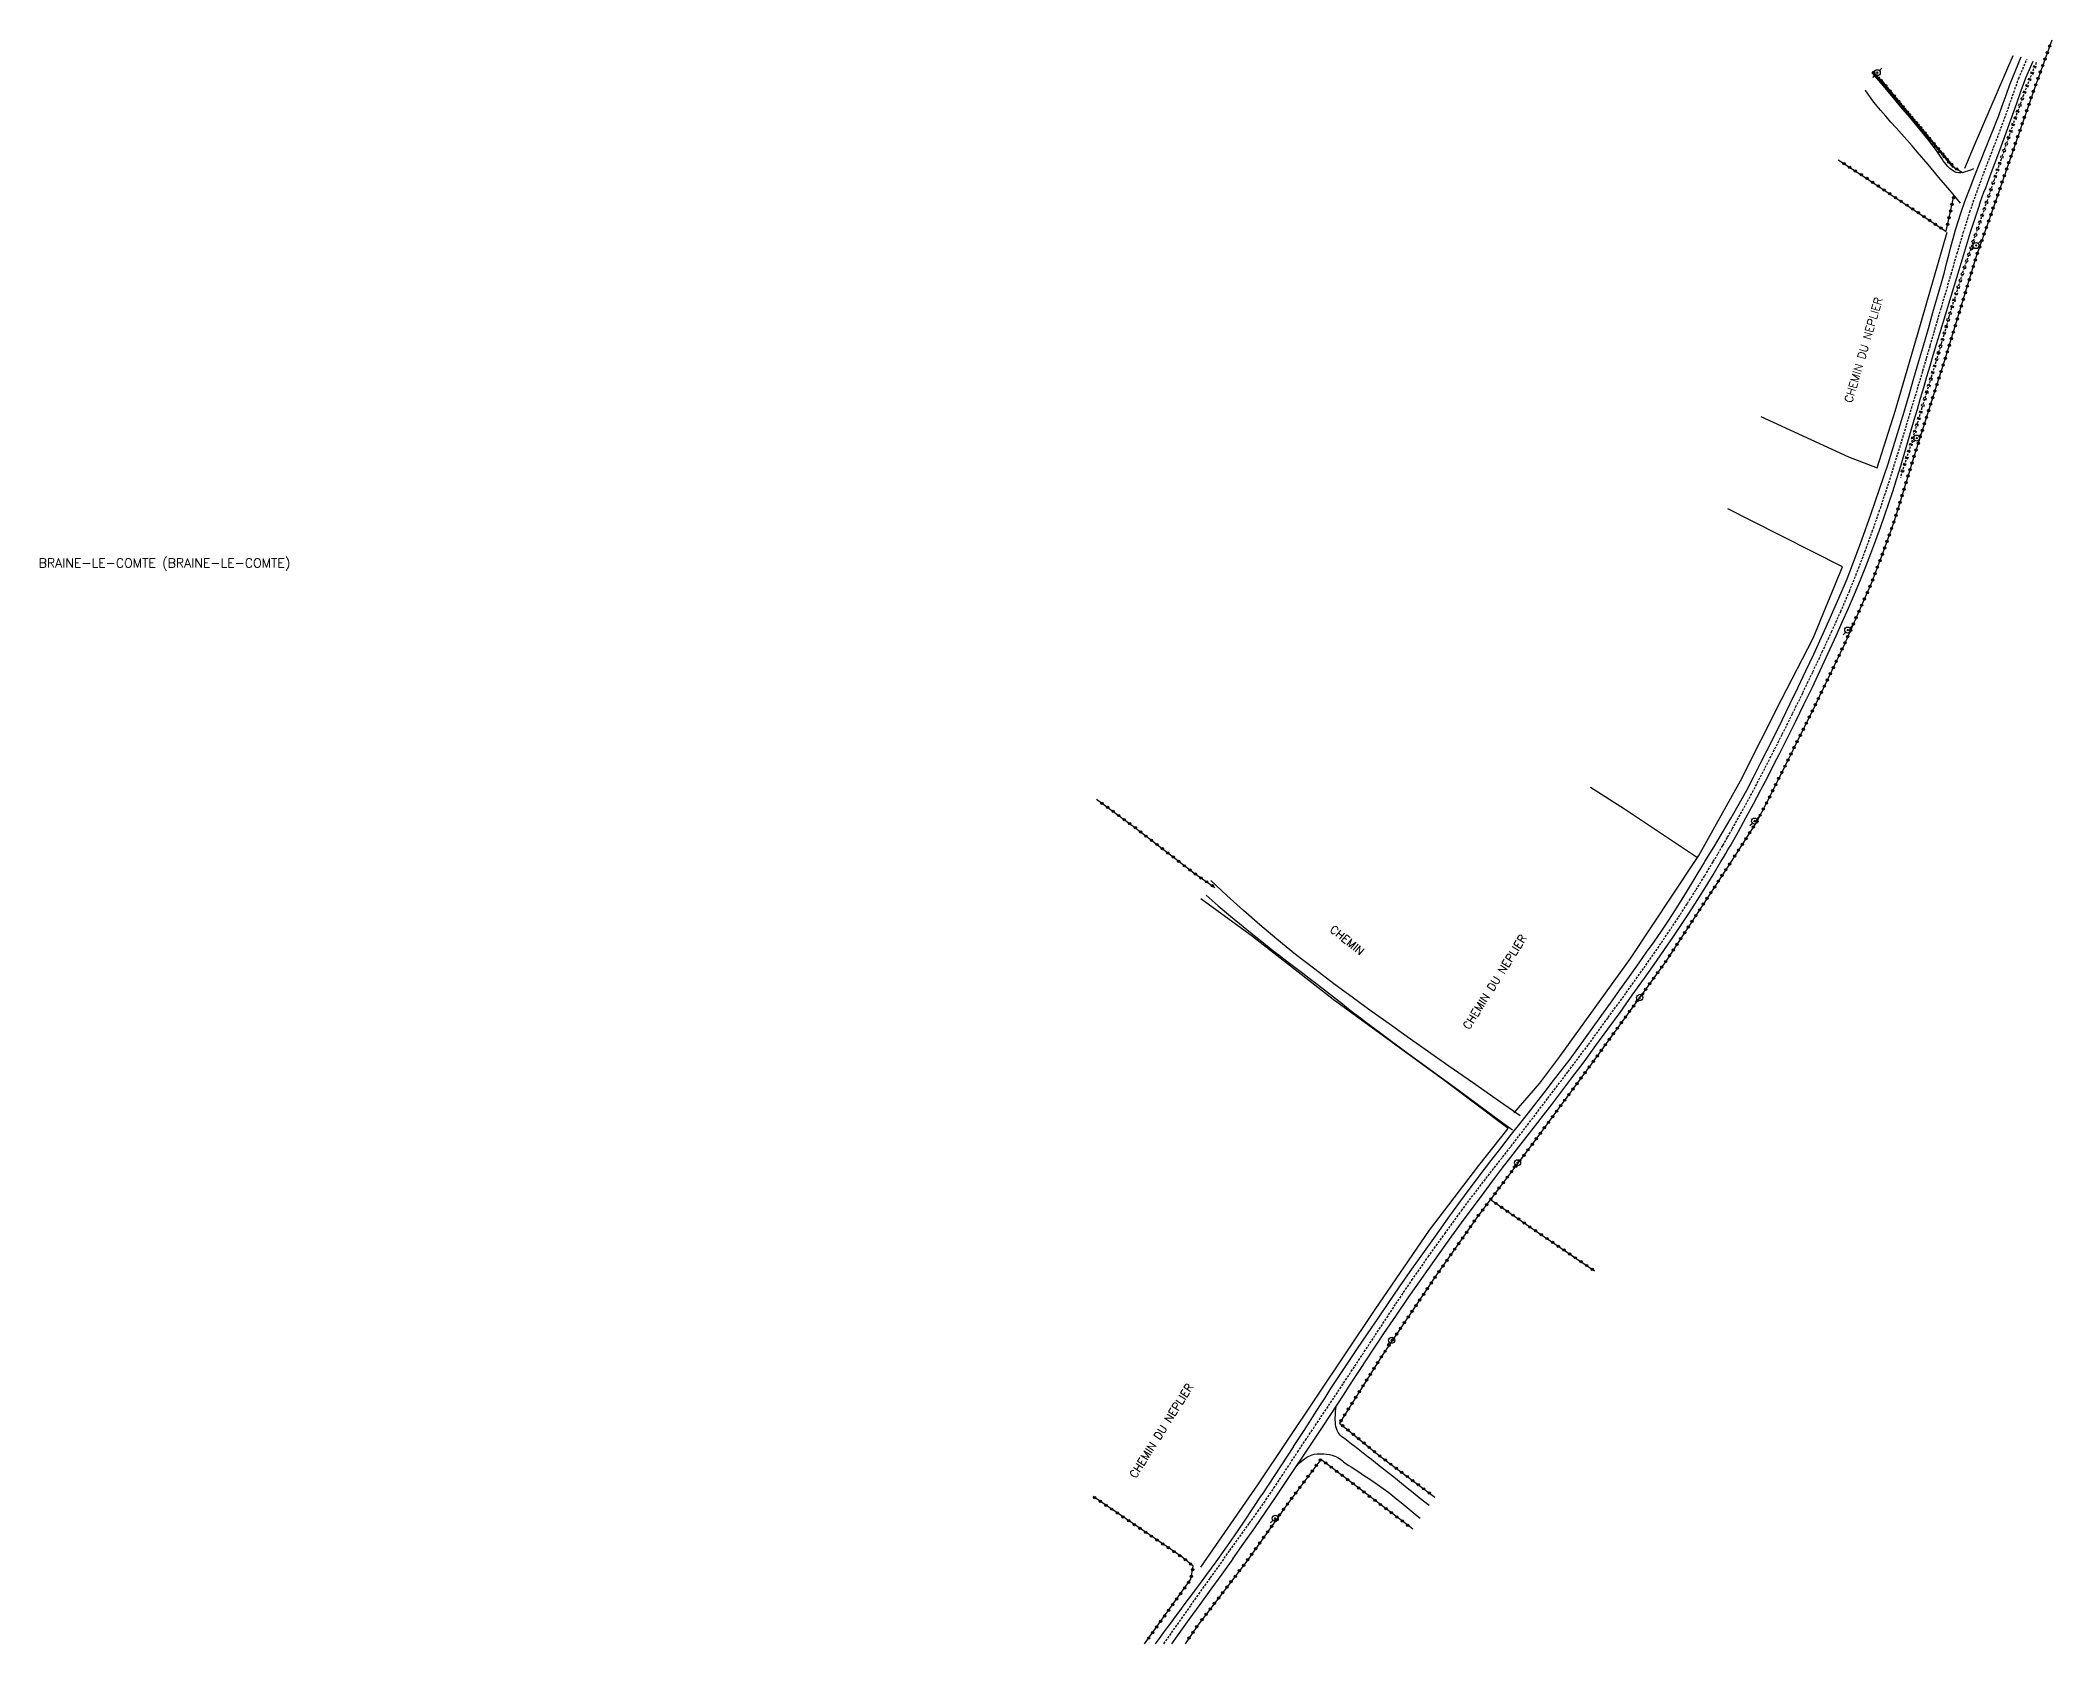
# Model space of a CAD drawing. Header units: millimetres. Extents: x 134017 to 135000, y 142000 to 142846.
# Drawn here: x 134017.2 to 134457, y 142000 to 142350.6 of the extents above; entities that cross this region are included whole.
import ezdxf
from ezdxf.enums import TextEntityAlignment as Align

# ---------------------------------------------------------------- set-up
doc = ezdxf.new("R2010")
doc.units = ezdxf.units.MM
doc.linetypes.add('DASHED', pattern=[0.75, 0.5, -0.25])
doc.layers.get('0').update_dxf_attribs({"linetype": 'CONTINUOUS'})
for name, color, linetype in [('W0001', 6, 'DASHED'), ('W0008', 7, 'CONTINUOUS'), ('W0017', 7, 'CONTINUOUS'), ('W0071', 7, 'CONTINUOUS'), ('W0220', 5, 'DASHED'), ('W0300', 7, 'CONTINUOUS'), ('W0323', 7, 'CONTINUOUS'), ('W0330', 7, 'CONTINUOUS'), ('W0473', 7, 'CONTINUOUS'), ('W0980', 7, 'CONTINUOUS'), ('W0989', 7, 'CONTINUOUS')]:
    doc.layers.add(name, color=color, linetype=linetype)
doc.styles.get("Standard").update_dxf_attribs({"font": 'romans.shx', "width": 0.85})

# ---------------------------------------------------------------- blocks, each defined once
blk = doc.blocks.new('T473')
for p, q in [((-0.166667, 0.166667), (0.166667, -0.166667)), ((-0.166667, -0.166667), (0.166667, 0.166667)), ((0.500001, 0.500001), (1.000002, 1.000002)), ((-1.000002, -1.000002), (-0.500001, -0.500001))]:
    blk.add_line(p, q)
blk.add_ellipse((0, 0), major_axis=(0.471405, 0.471405), ratio=1, start_param=5.4977871438, end_param=11.780972451)
blk = doc.blocks.new('t323o')
at = {"color": 0, "linetype": 'Continuous'}
for radius in [0.25, 0.15]:
    blk.add_circle((0, 0), radius, dxfattribs=at)
blk = doc.blocks.new('t220o')
at = {"color": 0, "linetype": 'Continuous'}
for p, q in [((-0.25, 0.25), (0.25, 0.25)), ((-0.25, -0.25), (0.25, -0.25))]:
    blk.add_line(p, q, dxfattribs=at)

msp = doc.modelspace()

# ---------------------------------------------------------------- linework, layer by layer
at = {"layer": 'W0001'}
for points in [[(134382.99, 142171), (134384.05, 142172.78), (134385.09, 142174.56), (134386.13, 142176.35), (134387.16, 142178.14), (134389.39, 142182.15), (134391.56, 142186.19), (134393.68, 142190.25), (134395.78, 142194.33), (134398.08, 142198.85), (134400.35, 142203.38), (134402.58, 142207.94), (134404.77, 142212.51), (134406.83, 142216.87), (134408.87, 142221.25), (134410.85, 142225.65), (134412.75, 142230.09), (134414.49, 142234.41), (134416.15, 142238.76), (134417.75, 142243.13), (134419.29, 142247.52), (134421.37, 142253.81), (134423.35, 142260.14), (134425.27, 142266.48), (134427.18, 142272.82), (134428.01, 142275.57), (134428.83, 142278.33), (134429.64, 142281.1), (134430.45, 142283.86), (134431.26, 142286.63), (134432.06, 142289.39), (134432.87, 142292.15), (134433.69, 142294.92), (134435.01, 142299.46), (134436.32, 142304), (134437.67, 142308.54), (134439.11, 142313.05), (134440.08, 142315.89), (134441.1, 142318.72), (134442.15, 142321.54), (134443.23, 142324.35), (134444.3, 142327.16), (134445.38, 142329.97), (134446.43, 142332.79), (134447.45, 142335.61), (134449.77, 142342.22), (134451.6, 142346.5)], [(134262.83, 142000), (134264.55, 142002.4), (134268.79, 142008.41), (134273.04, 142014.41), (134277.31, 142020.4), (134281.61, 142026.37), (134283.42, 142028.91), (134285.19, 142031.48), (134286.94, 142034.07), (134288.66, 142036.68), (134290.38, 142039.29), (134292.09, 142041.9), (134293.82, 142044.5), (134295.55, 142047.09), (134300.11, 142053.88), (134304.62, 142060.7), (134309.12, 142067.52), (134313.62, 142074.34), (134317.1, 142079.5), (134320.65, 142084.59), (134324.27, 142089.64), (134327.93, 142094.66), (134329.7, 142097.03), (134331.49, 142099.39), (134333.3, 142101.73), (134335.12, 142104.07), (134336.94, 142106.4), (134338.76, 142108.73), (134340.57, 142111.07), (134342.37, 142113.41), (134346.82, 142119.26), (134351.27, 142125.11), (134355.69, 142130.99), (134360.04, 142136.92), (134363.96, 142142.34), (134367.85, 142147.78), (134371.67, 142153.28), (134375.39, 142158.84), (134377.34, 142161.85), (134379.25, 142164.88), (134381.14, 142167.93), (134382.99, 142171)]]:
    msp.add_lwpolyline(points, dxfattribs=at)
at = {"layer": 'W0008'}
for points in [[(134381.18, 142171), (134383.11, 142174.18), (134385.03, 142177.36), (134386.92, 142180.56), (134388.76, 142183.79), (134390.3, 142186.62), (134391.79, 142189.48), (134393.25, 142192.35), (134394.71, 142195.23), (134396.43, 142198.66), (134398.14, 142202.09), (134399.83, 142205.54), (134401.5, 142209), (134403.24, 142212.68), (134404.96, 142216.37), (134406.66, 142220.07), (134408.32, 142223.79), (134409.65, 142226.79), (134410.96, 142229.8), (134412.24, 142232.82), (134413.45, 142235.87), (134415.51, 142241.35), (134417.47, 142246.87), (134419.36, 142252.42), (134421.21, 142257.98), (134422.12, 142260.81), (134422.99, 142263.66), (134423.85, 142266.51), (134424.71, 142269.36), (134425.8, 142273.04), (134426.88, 142276.72), (134427.95, 142280.41), (134429.01, 142284.09), (134430.02, 142287.58), (134431.02, 142291.08), (134432.02, 142294.58), (134433.01, 142298.07), (134433.52, 142299.91), (134434.01, 142301.75), (134434.49, 142303.59), (134434.97, 142305.43), (134435.46, 142307.27), (134435.97, 142309.11), (134436.51, 142310.94), (134437.09, 142312.75), (134438.06, 142315.54), (134439.13, 142318.29), (134440.22, 142321.02), (134441.3, 142323.76), (134441.8, 142325.03), (134442.31, 142326.31), (134442.82, 142327.58), (134443.33, 142328.85), (134443.84, 142330.12), (134444.34, 142331.39), (134444.84, 142332.67), (134445.33, 142333.94), (134446.19, 142336.25), (134447.03, 142338.57), (134447.85, 142340.89), (134450.29, 142346.98), (134450.29, 142346.98), (134450.29, 142346.98)], [(134384.68, 142171), (134385.21, 142171.9), (134385.74, 142172.8), (134386.27, 142173.7), (134386.8, 142174.6), (134388.49, 142177.6), (134390.15, 142180.61), (134391.78, 142183.64), (134393.4, 142186.68), (134394.41, 142188.61), (134395.42, 142190.55), (134396.41, 142192.49), (134397.4, 142194.43), (134399.22, 142198.07), (134401.04, 142201.71), (134402.83, 142205.36), (134404.6, 142209.02), (134405.94, 142211.84), (134407.26, 142214.66), (134408.56, 142217.49), (134409.84, 142220.33), (134411.21, 142223.38), (134412.56, 142226.44), (134413.89, 142229.51), (134415.18, 142232.6), (134416.34, 142235.49), (134417.47, 142238.39), (134418.57, 142241.31), (134419.63, 142244.24), (134420.52, 142246.79), (134421.39, 142249.36), (134422.23, 142251.93), (134423.05, 142254.51), (134424.05, 142257.77), (134425.03, 142261.03), (134425.99, 142264.3), (134426.95, 142267.57), (134427.65, 142269.93), (134428.34, 142272.3), (134429.03, 142274.66), (134429.72, 142277.03), (134430.41, 142279.4), (134431.1, 142281.76), (134431.8, 142284.12), (134432.5, 142286.48), (134433.74, 142290.57), (134434.99, 142294.65), (134436.26, 142298.73), (134437.52, 142302.81), (134438.4, 142305.7), (134439.27, 142308.59), (134440.16, 142311.47), (134441.11, 142314.34), (134441.46, 142315.34), (134441.82, 142316.34), (134442.19, 142317.34), (134442.57, 142318.33), (134442.95, 142319.33), (134443.33, 142320.32), (134443.71, 142321.31), (134444.08, 142322.31), (134445.41, 142325.93), (134446.73, 142329.56), (134448.04, 142333.18), (134449.35, 142336.81), (134450.35, 142339.59), (134451.34, 142342.37), (134452.91, 142346.02), (134452.91, 142346.02), (134452.91, 142346.02), (134452.91, 142346.02)], [(134277.97, 142018.58), (134280.35, 142021.96), (134282.72, 142025.36), (134285.07, 142028.78), (134287.4, 142032.2), (134290.8, 142037.24), (134294.17, 142042.3), (134297.52, 142047.37), (134300.87, 142052.43), (134302.13, 142054.36), (134303.4, 142056.29), (134304.65, 142058.22), (134305.91, 142060.15), (134307.17, 142062.07), (134308.43, 142064), (134309.71, 142065.92), (134310.99, 142067.83), (134313.71, 142071.86), (134316.46, 142075.87), (134319.24, 142079.86), (134322.04, 142083.83), (134325.28, 142088.34), (134328.55, 142092.83), (134331.85, 142097.3), (134335.18, 142101.75), (134336.94, 142104.07), (134338.72, 142106.38), (134340.5, 142108.68), (134342.3, 142110.98), (134344.09, 142113.28), (134345.88, 142115.58), (134347.66, 142117.89), (134349.43, 142120.2), (134352.09, 142123.72), (134354.73, 142127.26), (134357.35, 142130.8), (134359.96, 142134.36), (134362.64, 142138.05), (134365.29, 142141.77), (134367.93, 142145.49), (134370.55, 142149.23), (134372.35, 142151.82), (134374.14, 142154.41), (134375.92, 142157.02), (134377.65, 142159.65), (134379.45, 142162.47), (134381.22, 142165.29), (134382.96, 142168.14), (134384.68, 142171)], [(134291.22, 142043.1), (134292.38, 142044.88), (134293.53, 142046.66), (134294.68, 142048.44), (134295.82, 142050.23), (134296.97, 142052.01), (134298.11, 142053.8), (134299.26, 142055.58), (134300.42, 142057.35), (134302.74, 142060.84), (134305.06, 142064.32), (134307.4, 142067.79), (134309.76, 142071.25), (134312.07, 142074.63), (134314.39, 142078.01), (134316.73, 142081.38), (134319.09, 142084.73), (134322.23, 142089.14), (134325.41, 142093.53), (134328.61, 142097.9), (134331.84, 142102.24), (134334.17, 142105.31), (134336.53, 142108.35), (134338.9, 142111.39), (134341.27, 142114.43), (134342.57, 142116.1), (134343.88, 142117.77), (134345.19, 142119.43), (134346.5, 142121.1), (134347.8, 142122.77), (134349.1, 142124.44), (134350.39, 142126.12), (134351.67, 142127.81), (134353.37, 142130.13), (134355.06, 142132.47), (134356.73, 142134.82), (134358.4, 142137.16), (134360.5, 142140.08), (134362.59, 142143), (134364.68, 142145.92), (134366.76, 142148.86), (134368.4, 142151.18), (134370.05, 142153.49), (134371.68, 142155.83), (134373.27, 142158.19), (134375.24, 142161.25), (134377.15, 142164.34), (134379.03, 142167.45), (134380.91, 142170.56), (134380.98, 142170.67), (134381.04, 142170.78), (134381.11, 142170.89), (134381.18, 142171)], [(134291.22, 142043.1), (134284.27, 142032.54)], [(134261.07, 142000), (134261.88, 142001.12), (134262.78, 142002.36), (134263.69, 142003.59), (134264.6, 142004.81), (134265.51, 142006.04), (134266.43, 142007.27), (134267.34, 142008.49), (134268.24, 142009.72), (134270.26, 142012.45), (134272.28, 142015.18), (134274.29, 142017.91), (134276.27, 142020.67), (134278.31, 142023.61), (134280.32, 142026.57), (134282.31, 142029.54), (134284.27, 142032.54)], [(134277.97, 142018.58), (134275.56, 142015.25), (134273.15, 142011.92), (134270.75, 142008.59), (134268.34, 142005.27), (134265.78, 142001.74), (134264.51, 142000)]]:
    msp.add_lwpolyline(points, dxfattribs=at)
at = {"layer": 'W0017'}
for points in [[(134439.86, 142322.48), (134439.44, 142322.27), (134439, 142322.09), (134438.56, 142321.93), (134438.1, 142321.81), (134437.63, 142321.7), (134437.14, 142321.61), (134436.64, 142321.57), (134436.14, 142321.63), (134435.88, 142321.73), (134435.64, 142321.88), (134435.42, 142322.04), (134435.21, 142322.21), (134434.96, 142322.38), (134434.72, 142322.56), (134434.49, 142322.76), (134434.28, 142322.97), (134433.92, 142323.38), (134433.59, 142323.81), (134433.28, 142324.25), (134432.98, 142324.71), (134432.7, 142325.16), (134432.4, 142325.62), (134432.1, 142326.07), (134431.79, 142326.5), (134429.88, 142328.95), (134427.92, 142331.35), (134425.94, 142333.73), (134423.95, 142336.1), (134422.03, 142338.39), (134420.12, 142340.68), (134418.17, 142342.95), (134417.68, 142343.48)], [(134437.03, 142314.93), (134434.69, 142317.77), (134432.34, 142320.6), (134429.97, 142323.41), (134427.59, 142326.21), (134426.45, 142327.52), (134425.31, 142328.82), (134424.15, 142330.11), (134422.99, 142331.41), (134421.84, 142332.7), (134420.69, 142334), (134419.55, 142335.31), (134418.43, 142336.63), (134417.88, 142337.33), (134417.35, 142338.05), (134416.83, 142338.78), (134416.32, 142339.51), (134416.19, 142339.7)], [(134320.84, 142030.25), (134318.72, 142031.94), (134317.41, 142032.98), (134316.1, 142034.02), (134314.79, 142035.06), (134313.48, 142036.1), (134312.17, 142037.14), (134310.87, 142038.18), (134309.55, 142039.22), (134308.24, 142040.26), (134307.52, 142040.83), (134306.79, 142041.4), (134306.05, 142041.97), (134305.32, 142042.53), (134304.59, 142043.1), (134303.86, 142043.67), (134303.14, 142044.25), (134302.42, 142044.83), (134302.12, 142045.05), (134301.81, 142045.27), (134301.51, 142045.51), (134301.26, 142045.8), (134301, 142046.18), (134300.79, 142046.6), (134300.62, 142047.03), (134300.49, 142047.47), (134300.4, 142047.95), (134300.36, 142048.43), (134300.35, 142048.92), (134300.35, 142049.4), (134300.36, 142050.04), (134300.4, 142050.68), (134300.46, 142051.31), (134300.54, 142051.95)], [(134291.89, 142038.81), (134292.55, 142039.57), (134293.3, 142040.22), (134294.14, 142040.78), (134295.04, 142041.21), (134295.72, 142041.42), (134296.42, 142041.51), (134297.11, 142041.54), (134297.81, 142041.52), (134298.43, 142041.48), (134299.05, 142041.39), (134299.66, 142041.25), (134300.25, 142041.05), (134300.6, 142040.89), (134300.93, 142040.7), (134301.24, 142040.49), (134301.55, 142040.27), (134301.85, 142040.04), (134302.14, 142039.81), (134302.44, 142039.58), (134302.75, 142039.37), (134303.29, 142039.01), (134303.83, 142038.66), (134304.37, 142038.3), (134304.92, 142037.95), (134305.46, 142037.6), (134306, 142037.24), (134306.54, 142036.88), (134307.08, 142036.52), (134308.33, 142035.67), (134309.58, 142034.81), (134310.82, 142033.94), (134312.04, 142033.04), (134312.95, 142032.33), (134313.84, 142031.62), (134314.73, 142030.88), (134315.61, 142030.15), (134316.49, 142029.41), (134317.37, 142028.67), (134318.26, 142027.94), (134318.9, 142027.43)]]:
    msp.add_lwpolyline(points, dxfattribs=at)
at = {"layer": 'W0071'}
for points in [[(134340.74, 142115.45), (134335.55, 142119.06), (134330.36, 142122.68), (134325.18, 142126.31), (134320.01, 142129.95), (134316.07, 142132.73), (134312.12, 142135.51), (134308.19, 142138.31), (134304.3, 142141.16), (134300.06, 142144.31), (134295.84, 142147.49), (134291.67, 142150.72), (134287.56, 142154.04), (134283.88, 142157.15), (134280.25, 142160.32), (134276.67, 142163.56), (134273.16, 142166.86)], [(134272.1, 142163.64), (134274.77, 142161.33), (134277.47, 142159.05), (134280.19, 142156.79), (134282.94, 142154.57), (134284.63, 142153.22), (134286.34, 142151.88), (134288.05, 142150.56), (134289.77, 142149.24), (134291.5, 142147.93), (134293.22, 142146.61), (134294.94, 142145.3), (134296.66, 142143.98), (134297.98, 142142.95), (134299.29, 142141.93), (134300.6, 142140.9), (134301.91, 142139.88), (134303.23, 142138.85), (134304.54, 142137.83), (134305.86, 142136.82), (134307.19, 142135.81), (134311.18, 142132.83), (134315.19, 142129.88), (134319.21, 142126.95), (134323.23, 142124.01), (134327.19, 142121.11), (134331.14, 142118.2), (134335.1, 142115.3), (134339.06, 142112.39)]]:
    msp.add_lwpolyline(points, dxfattribs=at)
at = {"layer": 'W0220'}
msp.add_lwpolyline([(134453.6, 142345.69), (134453.6, 142345.69), (134453.6, 142345.69), (134451.38, 142340.13), (134451.38, 142340.13), (134451.38, 142340.13), (134450.79, 142338.52), (134450.21, 142336.92), (134449.63, 142335.31), (134449.06, 142333.7), (134447.48, 142329.16), (134445.93, 142324.61), (134444.39, 142320.06), (134442.86, 142315.51), (134441.2, 142310.63), (134439.53, 142305.75), (134437.89, 142300.86), (134436.3, 142295.95), (134435.7, 142294), (134435.1, 142292.04), (134434.52, 142290.08), (134433.95, 142288.12), (134433.38, 142286.16), (134432.81, 142284.19), (134432.23, 142282.23), (134431.65, 142280.27), (134430.65, 142276.91), (134429.64, 142273.55), (134428.63, 142270.19), (134427.61, 142266.83), (134426.69, 142263.86), (134425.77, 142260.89), (134424.84, 142257.92), (134423.9, 142254.95)], dxfattribs=at)
at = {"layer": 'W0300'}
msp.add_lwpolyline([(134438, 142322.62), (134440.13, 142327.65), (134440.13, 142327.65), (134440.13, 142327.65), (134448.6, 142347.22), (134448.6, 142347.22), (134448.6, 142347.22), (134448.6, 142347.22)], dxfattribs=at)
at = {"layer": 'W0323'}
for points in [[(134457.01, 142350.58), (134452.91, 142339.23), (134445.58, 142317.91), (134440.42, 142303.05), (134433.79, 142281.26), (134426.88, 142259.52), (134422.54, 142245.45), (134420.17, 142238.73), (134417.54, 142231.83), (134411.67, 142218.54), (134405.2, 142205.03), (134395.65, 142185.81), (134392.53, 142179.74), (134386.88, 142171)], [(134417.76, 142343.68), (134419.84, 142341.67), (134425.83, 142334.41), (134435.59, 142322.86), (134437.51, 142321.67)], [(134417.82, 142343.83), (134425.84, 142334.33), (134435.41, 142322.79)], [(134410.3, 142324.43), (134416.38, 142320.51), (134433.89, 142308.8)], [(134433.9, 142308.86), (134435.62, 142316.47)], [(134248.16, 142184.65), (134256.47, 142178.51), (134266.19, 142171)], [(134266.19, 142171), (134269.4, 142168.52), (134274.03, 142165.36)], [(134386.88, 142171), (134384.75, 142167.71), (134372.56, 142149.11), (134356.33, 142126.73), (134343.42, 142109.21), (134331.53, 142093.49), (134322, 142079.9), (134317.54, 142073.27), (134310.61, 142063.03), (134303.73, 142052.18), (134301.27, 142048.25), (134309.95, 142041.17), (134322.1, 142032.07)], [(134334.26, 142097.11), (134343.86, 142090.48), (134356.99, 142081.54)], [(134317.28, 142025.08), (134316.59, 142025.61), (134303.66, 142035.43), (134297.21, 142040.32), (134289.72, 142030.34), (134281.01, 142018.08), (134270.29, 142004.04)], [(134258.66, 142000), (134268.77, 142014.12), (134269.27, 142016.96), (134266.8, 142018.97), (134247.39, 142032.21)], [(134270.29, 142004.04), (134267.51, 142000)]]:
    msp.add_lwpolyline(points, dxfattribs=at)
at = {"layer": 'W0330'}
for points in [[(134418.8, 142257.13), (134422.77, 142269.45), (134427.67, 142286.2), (134434.12, 142308.6)], [(134393.37, 142268.31), (134396.07, 142267.06), (134412.53, 142259.5), (134418.8, 142257.12)], [(134411.23, 142235.45), (134391.49, 142245.47), (134386.19, 142248.1)], [(134378.96, 142171), (134379.85, 142172.34), (134388.94, 142188.65), (134397.9, 142206.43), (134404.81, 142219.82), (134411.23, 142235.45)], [(134356.14, 142187.28), (134363.56, 142182.56), (134379.54, 142171.87)], [(134349.41, 142128.39), (134364.89, 142149.79), (134378.96, 142171)], [(134338.13, 142112.66), (134324.32, 142123.11), (134299.88, 142140.87), (134282.25, 142154.66), (134270.97, 142162.87)], [(134339.48, 142116.09), (134345.06, 142122.54), (134349.41, 142128.39)], [(134270.96, 142016.78), (134283.44, 142034.76), (134309.06, 142073.07), (134320.98, 142090.39), (134331.7, 142104.54), (134338.13, 142112.66)]]:
    msp.add_lwpolyline(points, dxfattribs=at)

# ---------------------------------------------------------------- block references
at = {"layer": 'W0220'}
for p, rotation in [((134452.11, 142341.97), 248.2057504903966), ((134452.67, 142343.36), 248.2057504903966), ((134453.23, 142344.76), 248.2057504903966), ((134450.52, 142337.77), 250.0451354785177), ((134451.03, 142339.18), 249.9321445215245), ((134451.56, 142340.58), 248.2057504903966), ((134448.51, 142332.11), 250.8463384145921), ((134449, 142333.53), 250.8463384145921), ((134449.5, 142334.94), 250.505389456191), ((134450.01, 142336.36), 250.2362178139882), ((134447.04, 142327.86), 251.1641228998876), ((134447.52, 142329.28), 250.8463384145921), ((134448.02, 142330.69), 250.8463384145921), ((134445.59, 142323.6), 251.3307863097667), ((134446.07, 142325.02), 251.1641228998876), ((134446.56, 142326.44), 251.1641228998876), ((134444.15, 142319.34), 251.3463218859519), ((134444.63, 142320.76), 251.3307863097667), ((134445.11, 142322.18), 251.3307863097667), ((134442.71, 142315.07), 251.2183679805399), ((134443.19, 142316.49), 251.3463218859519), ((134443.67, 142317.91), 251.3463218859519), ((134441.26, 142310.81), 251.2183679805399), ((134441.74, 142312.23), 251.2183679805399), ((134442.23, 142313.65), 251.2183679805399), ((134439.81, 142306.55), 251.154819574569), ((134440.29, 142307.97), 251.154819574569), ((134440.78, 142309.39), 251.154819574569), ((134438.37, 142302.29), 251.4419305865955), ((134438.85, 142303.71), 251.4419305865955), ((134439.33, 142305.13), 251.4419305865955), ((134436.97, 142298.01), 252.0796383574785), ((134437.43, 142299.44), 252.0796383574785), ((134437.89, 142300.87), 251.4419305865955), ((134435.61, 142293.72), 253.1293771075915), ((134436.06, 142295.15), 252.7038326558824), ((134436.51, 142296.58), 252.0796383574785), ((134434.32, 142289.41), 253.6914187887257), ((134434.75, 142290.85), 253.4585742934481), ((134435.18, 142292.29), 253.1293771075915), ((134432.65, 142283.65), 253.6862103599797), ((134433.07, 142285.09), 253.7926937330852), ((134433.48, 142286.53), 253.8027955608565), ((134433.9, 142287.97), 253.8027955608565), ((134431.37, 142279.33), 253.3653295258335), ((134431.8, 142280.77), 253.483347197944), ((134432.22, 142282.21), 253.483347197944), ((134430.08, 142275.02), 253.3414053382841), ((134430.51, 142276.46), 253.3414053382841), ((134430.94, 142277.9), 253.3653295258335), ((134428.79, 142270.71), 253.2434292129538), ((134429.22, 142272.15), 253.2434292129538), ((134429.65, 142273.59), 253.3414053382841), ((134427.48, 142266.41), 252.898714275152), ((134427.91, 142267.84), 253.0714021033653), ((134428.35, 142269.28), 253.0714021033653), ((134426.15, 142262.11), 252.7560385658496), ((134426.59, 142263.54), 252.7560385658496), ((134427.04, 142264.97), 252.898714275152), ((134424.81, 142257.81), 252.4706868105958), ((134425.26, 142259.24), 252.6133627446058), ((134425.7, 142260.68), 252.6133627446058), ((134424.35, 142256.38), 252.4706868105958)]:
    msp.add_blockref('t220o', p, dxfattribs=dict(at, rotation=rotation))
at = {"layer": 'W0323'}
for p, rotation in [((134455.53, 142346.47), 250.161441938763), ((134456.03, 142347.88), 250.161441938763), ((134456.54, 142349.29), 250.161441938763), ((134418.09, 142343.5), 310.178612670198), ((134418.62, 142342.86), 315.9446011817594), ((134419.06, 142342.36), 310.178612670198), ((134419.69, 142341.81), 315.9446011817594), ((134420.03, 142341.21), 310.178612670198), ((134453.49, 142340.83), 250.161441938763), ((134454, 142342.24), 250.161441938763), ((134454.51, 142343.65), 250.161441938763), ((134455.02, 142345.06), 250.161441938763), ((134420.67, 142340.67), 309.5075929782864), ((134421, 142340.06), 310.178612670198), ((134421.62, 142339.51), 309.5075929782864), ((134421.97, 142338.92), 310.178612670198), ((134422.57, 142338.36), 309.5075929782864), ((134422.93, 142337.77), 310.178612670198), ((134423.53, 142337.2), 309.5075929782864), ((134423.9, 142336.63), 310.178612670198), ((134452, 142336.58), 251.0160715070427), ((134452.49, 142338), 251.0160715070427), ((134452.98, 142339.42), 250.161441938763), ((134424.48, 142336.04), 309.5075929782864), ((134424.87, 142335.48), 310.178612670198), ((134425.44, 142334.88), 309.5075929782864), ((134425.84, 142334.33), 310.178612670198), ((134426.4, 142333.73), 310.1940916680074), ((134426.79, 142333.18), 309.6671237652775), ((134427.37, 142332.59), 310.1940916680074), ((134427.75, 142332.02), 309.6671237652775), ((134450.54, 142332.33), 251.0160715070427), ((134451.03, 142333.74), 251.0160715070427), ((134451.51, 142335.16), 251.0160715070427), ((134428.34, 142331.44), 310.1940916680074), ((134428.71, 142330.87), 309.6671237652775), ((134429.3, 142330.3), 310.1940916680074), ((134429.67, 142329.71), 309.6671237652775), ((134430.27, 142329.15), 310.1940916680074), ((134430.62, 142328.56), 309.6671237652775), ((134431.24, 142328), 310.1940916680074), ((134449.07, 142328.07), 251.0160715070427), ((134449.56, 142329.49), 251.0160715070427), ((134450.05, 142330.91), 251.0160715070427), ((134411.56, 142323.62), 327.2057618300208), ((134431.58, 142327.41), 309.6671237652775), ((134432.21, 142326.86), 310.1940916680074), ((134432.54, 142326.25), 309.6671237652775), ((134433.18, 142325.71), 310.1940916680074), ((134433.5, 142325.1), 309.6671237652775), ((134434.14, 142324.57), 310.1940916680074), ((134434.45, 142323.94), 309.6671237652775), ((134435.11, 142323.42), 310.1940916680074), ((134447.61, 142323.82), 251.0160715070427), ((134448.1, 142325.23), 251.0160715070427), ((134448.59, 142326.65), 251.0160715070427), ((134412.82, 142322.8), 327.2057618300208), ((134414.08, 142321.99), 327.2057618300208), ((134415.34, 142321.18), 327.2057618300208), ((134416.6, 142320.36), 326.217158693092), ((134417.85, 142319.53), 326.217158693092), ((134436.24, 142322.46), 328.2947743577693), ((134446.15, 142319.56), 251.0160715070427), ((134446.63, 142320.98), 251.0160715070427), ((134447.12, 142322.4), 251.0160715070427), ((134419.1, 142318.69), 326.217158693092), ((134420.34, 142317.86), 326.217158693092), ((134421.59, 142317.03), 326.217158693092), ((134422.84, 142316.19), 326.217158693092), ((134424.08, 142315.36), 326.217158693092), ((134425.33, 142314.52), 326.217158693092), ((134435.22, 142314.72), 77.23516241311405), ((134435.56, 142316.18), 77.23516241311405), ((134444.68, 142315.31), 250.8715542762648), ((134445.17, 142316.72), 250.8715542762648), ((134445.66, 142318.14), 251.0160715070427), ((134426.58, 142313.69), 326.217158693092), ((134427.82, 142312.86), 326.217158693092), ((134429.07, 142312.02), 326.217158693092), ((134430.32, 142311.19), 326.217158693092), ((134431.56, 142310.35), 326.217158693092), ((134434.23, 142310.33), 77.23516241311405), ((134434.56, 142311.79), 77.23516241311405), ((134434.89, 142313.25), 77.23516241311405), ((134443.2, 142311.06), 250.8715542762648), ((134443.69, 142312.47), 250.8715542762648), ((134444.18, 142313.89), 250.8715542762648), ((134432.81, 142309.52), 326.217158693092), ((134441.73, 142306.8), 250.8715542762648), ((134442.22, 142308.22), 250.8715542762648), ((134442.71, 142309.64), 250.8715542762648), ((134440.27, 142302.55), 253.0622335378176), ((134440.74, 142303.97), 250.8715542762648), ((134441.23, 142305.39), 250.8715542762648), ((134438.96, 142298.24), 253.0622335378176), ((134439.4, 142299.68), 253.0622335378176), ((134439.83, 142301.11), 253.0622335378176), ((134437.21, 142292.5), 253.0622335378176), ((134437.65, 142293.94), 253.0622335378176), ((134438.09, 142295.37), 253.0622335378176), ((134438.52, 142296.81), 253.0622335378176), ((134435.9, 142288.2), 253.0622335378176), ((134436.34, 142289.63), 253.0622335378176), ((134436.77, 142291.07), 253.0622335378176), ((134434.59, 142283.89), 253.0622335378176), ((134435.03, 142285.33), 253.0622335378176), ((134435.46, 142286.76), 253.0622335378176), ((134433.26, 142279.59), 252.3729427200647), ((134433.71, 142281.02), 252.3729427200647), ((134434.15, 142282.46), 253.0622335378176), ((134431.9, 142275.31), 252.3729427200647), ((134432.35, 142276.73), 252.3729427200647), ((134432.8, 142278.16), 252.3729427200647), ((134430.53, 142271.02), 252.3729427200647), ((134430.99, 142272.45), 252.3729427200647), ((134431.44, 142273.88), 252.3729427200647), ((134429.17, 142266.73), 252.3729427200647), ((134429.62, 142268.16), 252.3729427200647), ((134430.08, 142269.59), 252.3729427200647), ((134427.81, 142262.44), 252.3729427200647), ((134428.26, 142263.87), 252.3729427200647), ((134428.72, 142265.3), 252.3729427200647), ((134426.46, 142258.15), 252.8506528333554), ((134426.9, 142259.58), 252.3729427200647), ((134427.35, 142261.01), 252.3729427200647), ((134425.13, 142253.85), 252.8506528333554), ((134425.57, 142255.28), 252.8506528333554), ((134426.01, 142256.71), 252.8506528333554), ((134423.8, 142249.55), 252.8506528333554), ((134424.25, 142250.98), 252.8506528333554), ((134424.69, 142252.41), 252.8506528333554), ((134422.47, 142245.25), 250.5831665391327), ((134422.92, 142246.68), 252.8506528333554), ((134423.36, 142248.11), 252.8506528333554), ((134420.97, 142241.01), 250.5831665391327), ((134421.47, 142242.42), 250.5831665391327), ((134421.97, 142243.83), 250.5831665391327), ((134418.89, 142235.38), 249.0923454383578), ((134419.43, 142236.78), 249.0923454383578), ((134419.96, 142238.18), 249.0923454383578), ((134420.47, 142239.59), 250.5831665391327), ((134417.25, 142231.19), 246.2092261342827), ((134417.82, 142232.58), 249.0923454383578), ((134418.35, 142233.98), 249.0923454383578), ((134415.44, 142227.07), 246.2092261342827), ((134416.04, 142228.44), 246.2092261342827), ((134416.65, 142229.82), 246.2092261342827), ((134413.62, 142222.95), 246.2092261342827), ((134414.23, 142224.33), 246.2092261342827), ((134414.83, 142225.7), 246.2092261342827), ((134411.81, 142218.84), 246.2092261342827), ((134412.41, 142220.21), 246.2092261342827), ((134413.02, 142221.58), 246.2092261342827), ((134409.22, 142213.42), 244.3981718084755), ((134409.87, 142214.77), 244.3981718084755), ((134410.52, 142216.13), 244.3981718084755), ((134411.17, 142217.48), 244.3981718084755), ((134407.28, 142209.36), 244.3981718084755), ((134407.93, 142210.72), 244.3981718084755), ((134408.57, 142212.07), 244.3981718084755), ((134405.33, 142205.3), 244.3981718084755), ((134405.98, 142206.66), 244.3981718084755), ((134406.63, 142208.01), 244.3981718084755), ((134403.33, 142201.27), 243.5674671631814), ((134404, 142202.62), 243.5674671631814), ((134404.67, 142203.96), 243.5674671631814), ((134400.66, 142195.9), 243.5674671631814), ((134401.33, 142197.24), 243.5674671631814), ((134402, 142198.59), 243.5674671631814), ((134402.67, 142199.93), 243.5674671631814), ((134398.66, 142191.87), 243.5674671631814), ((134399.33, 142193.21), 243.5674671631814), ((134400, 142194.56), 243.5674671631814), ((134396.66, 142187.84), 243.5674671631814), ((134397.32, 142189.18), 243.5674671631814), ((134397.99, 142190.53), 243.5674671631814), ((134249.36, 142183.75), 323.5769138578403), ((134250.57, 142182.86), 323.5769138578403), ((134393.94, 142182.49), 242.7892207033717), ((134394.63, 142183.82), 242.7892207033717), ((134395.31, 142185.16), 242.7892207033717), ((134395.99, 142186.5), 243.5674671631814), ((134251.78, 142181.97), 323.5769138578403), ((134252.98, 142181.08), 323.5769138578403), ((134254.19, 142180.19), 323.5769138578403), ((134255.4, 142179.3), 323.5769138578403), ((134256.6, 142178.41), 322.2975610521526), ((134391.76, 142178.56), 237.1232056268602), ((134392.57, 142179.82), 242.7892207033717), ((134393.25, 142181.16), 242.7892207033717), ((134257.79, 142177.49), 322.2975610521526), ((134258.98, 142176.57), 322.2975610521526), ((134260.16, 142175.66), 322.2975610521526), ((134261.35, 142174.74), 322.2975610521526), ((134262.54, 142173.82), 322.2975610521526), ((134389.32, 142174.78), 237.1232056268602), ((134390.13, 142176.04), 237.1232056268602), ((134390.95, 142177.3), 237.1232056268602), ((134263.72, 142172.9), 322.2975610521526), ((134264.91, 142171.99), 322.2975610521526), ((134266.1, 142171.07), 322.2975610521526), ((134267.37, 142170.08), 322.2975610522344), ((134385.74, 142169.25), 237.1232056269488), ((134386.56, 142170.51), 237.1232056269488), ((134387.69, 142172.26), 237.1232056268602), ((134388.51, 142173.52), 237.1232056268602), ((134268.56, 142169.17), 322.2975610522344), ((134269.76, 142168.27), 325.7684059487431), ((134271, 142167.43), 325.7684059487431), ((134272.24, 142166.58), 325.7684059487431), ((134273.48, 142165.74), 325.7684059487431), ((134383.29, 142165.48), 236.7694036200689), ((134384.11, 142166.73), 236.7694036200689), ((134384.93, 142167.99), 237.1232056269488), ((134380, 142160.46), 236.7694036200689), ((134380.82, 142161.71), 236.7694036200689), ((134381.64, 142162.97), 236.7694036200689), ((134382.46, 142164.22), 236.7694036200689), ((134377.53, 142156.69), 236.7694036200689), ((134378.35, 142157.95), 236.7694036200689), ((134379.18, 142159.2), 236.7694036200689), ((134374.24, 142151.67), 236.7694036200689), ((134375.07, 142152.93), 236.7694036200689), ((134375.89, 142154.18), 236.7694036200689), ((134376.71, 142155.44), 236.7694036200689), ((134371.72, 142147.95), 234.042575121122), ((134372.6, 142149.16), 236.7694036200689), ((134373.42, 142150.42), 236.7694036200689), ((134368.2, 142143.09), 234.042575121122), ((134369.08, 142144.31), 234.042575121122), ((134369.96, 142145.52), 234.042575121122), ((134370.84, 142146.73), 234.042575121122), ((134365.56, 142139.45), 234.042575121122), ((134366.44, 142140.66), 234.042575121122), ((134367.32, 142141.88), 234.042575121122), ((134362.03, 142134.59), 234.042575121122), ((134362.91, 142135.81), 234.042575121122), ((134363.8, 142137.02), 234.042575121122), ((134364.68, 142138.24), 234.042575121122), ((134358.51, 142129.74), 234.042575121122), ((134359.39, 142130.95), 234.042575121122), ((134360.27, 142132.16), 234.042575121122), ((134361.15, 142133.38), 234.042575121122), ((134355.86, 142126.1), 233.6160943790998), ((134356.75, 142127.31), 234.042575121122), ((134357.63, 142128.52), 234.042575121122), ((134352.3, 142121.27), 233.6160943790998), ((134353.19, 142122.47), 233.6160943790998), ((134354.08, 142123.68), 233.6160943790998), ((134354.97, 142124.89), 233.6160943790998), ((134349.63, 142117.64), 233.6160943790998), ((134350.52, 142118.85), 233.6160943790998), ((134351.41, 142120.06), 233.6160943790998), ((134346.08, 142112.81), 233.6160943790998), ((134346.97, 142114.02), 233.6160943790998), ((134347.86, 142115.23), 233.6160943790998), ((134348.75, 142116.44), 233.6160943790998), ((134342.5, 142107.99), 232.8970427603984), ((134343.41, 142109.19), 232.8970427603984), ((134344.3, 142110.4), 233.6160943790998), ((134345.19, 142111.61), 233.6160943790998), ((134339.79, 142104.41), 232.8970427603984), ((134340.69, 142105.6), 232.8970427603984), ((134341.6, 142106.8), 232.8970427603984), ((134336.17, 142099.62), 232.8970427603984), ((134337.07, 142100.82), 232.8970427603984), ((134337.98, 142102.01), 232.8970427603984), ((134338.88, 142103.21), 232.8970427603984), ((134332.55, 142094.83), 232.8970427603984), ((134333.45, 142096.03), 232.8970427603984), ((134334.36, 142097.23), 232.8970427603984), ((134335.26, 142098.42), 232.8970427603984), ((134335.49, 142096.26), 325.349872002193), ((134336.72, 142095.41), 325.349872002193), ((134337.96, 142094.55), 325.349872002193), ((134329.91, 142091.19), 234.9553917954962), ((134330.78, 142092.41), 234.9553917954962), ((134331.64, 142093.64), 232.8970427603984), ((134339.19, 142093.7), 325.349872002193), ((134340.43, 142092.85), 325.349872002193), ((134341.66, 142092), 325.349872002193), ((134342.89, 142091.14), 325.349872002193), ((134344.13, 142090.29), 325.7577926370139), ((134326.47, 142086.27), 234.9553917954962), ((134327.33, 142087.5), 234.9553917954962), ((134328.19, 142088.73), 234.9553917954962), ((134329.05, 142089.96), 234.9553917954962), ((134345.37, 142089.45), 325.7577926370139), ((134346.61, 142088.6), 325.7577926370139), ((134347.85, 142087.76), 325.7577926370139), ((134349.09, 142086.92), 325.7577926370139), ((134350.33, 142086.07), 325.7577926370139), ((134323.02, 142081.36), 234.9553917954962), ((134323.89, 142082.59), 234.9553917954962), ((134324.75, 142083.82), 234.9553917954962), ((134325.61, 142085.05), 234.9553917954962), ((134351.57, 142085.23), 325.7577926370139), ((134352.81, 142084.38), 325.7577926370139), ((134354.05, 142083.54), 325.7577926370139), ((134355.29, 142082.7), 325.7577926370139), ((134356.53, 142081.85), 325.7577926370139), ((134320.48, 142077.65), 236.1029025547179), ((134321.32, 142078.89), 236.1029025547179), ((134322.16, 142080.13), 234.9553917954962), ((134317.14, 142072.67), 235.8950507689773), ((134317.98, 142073.91), 236.1029025547179), ((134318.81, 142075.16), 236.1029025547179), ((134319.65, 142076.4), 236.1029025547179), ((134314.61, 142068.94), 235.8950507689773), ((134315.45, 142070.18), 235.8950507689773), ((134316.3, 142071.43), 235.8950507689773), ((134311.25, 142063.97), 235.8950507689773), ((134312.09, 142065.22), 235.8950507689773), ((134312.93, 142066.46), 235.8950507689773), ((134313.77, 142067.7), 235.8950507689773), ((134308.81, 142060.19), 237.6153711139495), ((134309.61, 142061.46), 237.6153711139495), ((134310.42, 142062.73), 237.6153711139495), ((134305.6, 142055.13), 237.6153711139495), ((134306.4, 142056.39), 237.6153711139495), ((134307.2, 142057.66), 237.6153711139495), ((134308.01, 142058.93), 237.6153711139495), ((134303.19, 142051.32), 237.9461177107248), ((134303.99, 142052.59), 237.6153711139495), ((134304.79, 142053.86), 237.6153711139495), ((134301.6, 142048.78), 237.9461177107248), ((134301.95, 142047.7), 320.790501509294), ((134302.4, 142050.05), 237.9461177107248), ((134303.11, 142046.75), 320.790501509294), ((134304.27, 142045.8), 320.790501509294), ((134305.44, 142044.85), 320.790501509294), ((134306.6, 142043.9), 320.790501509294), ((134307.76, 142042.96), 320.790501509294), ((134308.92, 142042.01), 320.790501509294), ((134295.3, 142037.78), 233.0805019931416), ((134296.2, 142038.98), 233.0805019931416), ((134297.1, 142040.18), 233.0805019931416), ((134298.26, 142039.52), 142.8185998878676), ((134299.46, 142038.61), 142.8185998878676), ((134300.65, 142037.7), 142.8185998878676), ((134310.09, 142041.07), 323.1651794184789), ((134311.29, 142040.17), 323.1651794184789), ((134312.49, 142039.27), 323.1651794184789), ((134313.69, 142038.37), 323.1651794184789), ((134314.89, 142037.47), 323.1651794184789), ((134291.7, 142032.98), 233.0805019931416), ((134292.6, 142034.18), 233.0805019931416), ((134293.5, 142035.38), 233.0805019931416), ((134294.4, 142036.58), 233.0805019931416), ((134301.85, 142036.8), 142.8185998878676), ((134303.05, 142035.89), 142.8185998878676), ((134304.24, 142034.98), 142.808215373169), ((134305.43, 142034.08), 142.808215373169), ((134306.63, 142033.17), 142.808215373169), ((134316.09, 142036.57), 323.1651794184789), ((134317.29, 142035.67), 323.1651794184789), ((134318.49, 142034.77), 323.1651794184789), ((134319.69, 142033.87), 323.1651794184789), ((134320.89, 142032.97), 323.1651794184789), ((134247.75, 142031.97), 145.7044861707699), ((134248.99, 142031.12), 145.7044861707699), ((134250.23, 142030.28), 145.7044861707699), ((134251.47, 142029.43), 145.7044861707699), ((134252.71, 142028.59), 145.7044861707699), ((134289.02, 142029.36), 234.6271124600989), ((134289.9, 142030.58), 233.0805019931416), ((134290.8, 142031.78), 233.0805019931416), ((134307.82, 142032.26), 142.808215373169), ((134309.02, 142031.36), 142.808215373169), ((134310.21, 142030.45), 142.808215373169), ((134311.41, 142029.54), 142.808215373169), ((134312.6, 142028.64), 142.808215373169), ((134253.95, 142027.74), 145.7044861707699), ((134255.18, 142026.9), 145.7044861707699), ((134256.42, 142026.05), 145.7044861707699), ((134257.66, 142025.21), 145.7044861707699), ((134258.9, 142024.36), 145.7044861707699), ((134285.55, 142024.47), 234.6271124600989), ((134286.42, 142025.69), 234.6271124600989), ((134287.28, 142026.92), 234.6271124600989), ((134288.15, 142028.14), 234.6271124600989), ((134313.8, 142027.73), 142.808215373169), ((134314.99, 142026.82), 142.808215373169), ((134316.19, 142025.92), 142.808215373169), ((134260.14, 142023.52), 145.7044861707699), ((134261.38, 142022.67), 145.7044861707699), ((134262.62, 142021.83), 145.7044861707699), ((134263.86, 142020.98), 145.7044861707699), ((134265.1, 142020.14), 145.7044861707699), ((134282.94, 142020.8), 234.6271124600989), ((134283.81, 142022.03), 234.6271124600989), ((134284.68, 142023.25), 234.6271124600989), ((134266.34, 142019.29), 145.7044861707699), ((134267.53, 142018.38), 140.7979322678503), ((134268.69, 142017.43), 140.7979322678503), ((134269.14, 142016.22), 79.93678649474553), ((134279.39, 142015.96), 232.629956026395), ((134280.3, 142017.16), 232.629956026395), ((134281.21, 142018.36), 234.6271124600989), ((134282.07, 142019.58), 234.6271124600989), ((134266.52, 142010.98), 54.39835905519437), ((134267.39, 142012.2), 54.39835905519437), ((134268.26, 142013.42), 54.39835905519437), ((134268.88, 142014.74), 79.93678649474553), ((134275.75, 142011.2), 232.629956026395), ((134276.66, 142012.39), 232.629956026395), ((134277.57, 142013.58), 232.629956026395), ((134278.48, 142014.77), 232.629956026395), ((134263.9, 142007.32), 54.39835905519437), ((134264.77, 142008.54), 54.39835905519437), ((134265.64, 142009.76), 54.39835905519437), ((134273.02, 142007.62), 232.629956026395), ((134273.93, 142008.81), 232.629956026395), ((134274.84, 142010), 232.629956026395), ((134260.4, 142002.44), 54.39835905519437), ((134261.28, 142003.66), 54.39835905519437), ((134262.15, 142004.88), 54.39835905519437), ((134263.02, 142006.1), 54.39835905519437), ((134269.21, 142002.47), 235.4697292960201), ((134270.06, 142003.71), 235.4697292960201), ((134271.2, 142005.24), 232.629956026395), ((134272.11, 142006.43), 232.629956026395), ((134259.53, 142001.22), 54.39835905519437), ((134268.36, 142001.24), 235.4697292960201)]:
    msp.add_blockref('t323o', p, dxfattribs=dict(at, rotation=rotation))
at = {"layer": 'W0473'}
for p in [(134418.85, 142343.47), (134440.47, 142305.7), (134427.5, 142263.6), (134412.41, 142221.62), (134392.01, 142179.87), (134366.91, 142141.27), (134340.2, 142105.17), (134312.68, 142066.37), (134287.21, 142027.43)]:
    msp.add_blockref('T473', p, dxfattribs=at)

# ---------------------------------------------------------------- texts
at = {"layer": 'W0980'}
msp.add_text('BRAINE-LE-COMTE (BRAINE-LE-COMTE)', height=2, dxfattribs=at).set_placement((134044.35, 142236.15), align=Align.MIDDLE)
at = {"layer": 'W0989'}
for s, rotation, p in [('CHEMIN DU NEPLIER', 73.5948, (134415.83, 142282.87)), ('CHEMIN', 321.1009, (134302.93, 142153.81)), ('CHEMIN DU NEPLIER', 57.8951, (134335.21, 142144.69)), ('CHEMIN DU NEPLIER', 57.8951, (134262.31, 142046.58))]:
    msp.add_text(s, height=1.75, rotation=rotation, dxfattribs=at).set_placement(p, align=Align.MIDDLE_CENTER)

doc.saveas('drawing.dxf')
